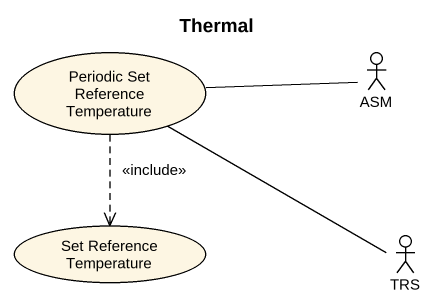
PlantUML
@startuml
title Thermal
usecase "Periodic Set Reference Temperature" as Periodic_Set_Reference
actor ASM
usecase "Set Reference Temperature" as Set_Reference_Temperature
actor TRS
Periodic_Set_Reference ..> Set_Reference_Temperature : <<include>>
ASM -left- Periodic_Set_Reference
TRS -left- Periodic_Set_Reference
@enduml
